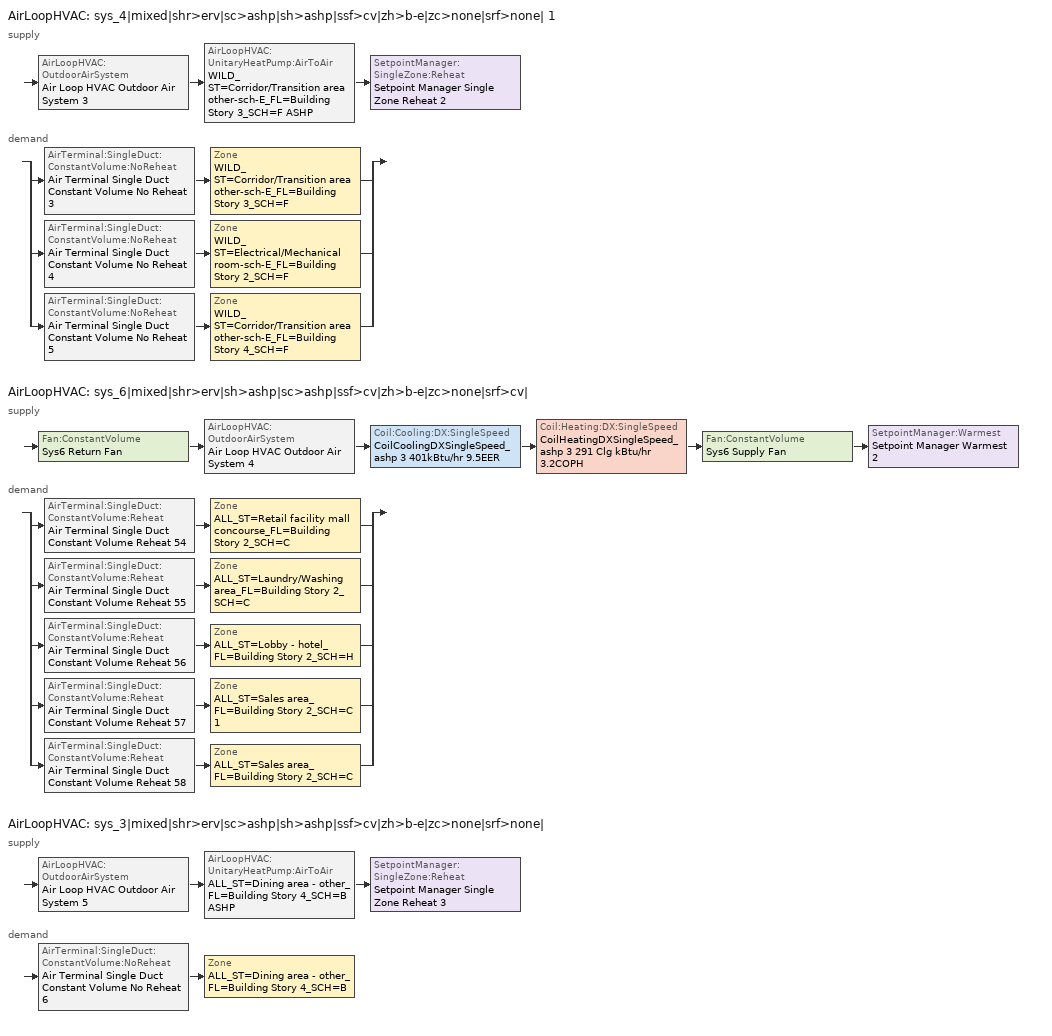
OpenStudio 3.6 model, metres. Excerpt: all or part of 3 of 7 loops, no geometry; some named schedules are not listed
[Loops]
AirLoopHVAC 'sys_4|mixed|shr>erv|sc>ashp|sh>ashp|ssf>cv|zh>b-e|zc>none|srf>none| 1'
 supply: AirLoopHVAC:OutdoorAirSystem 'Air Loop HVAC Outdoor Air System 3' > AirLoopHVAC:UnitaryHeatPump:AirToAir 'WILD_ST=Corridor/Transition area other-sch-E_FL=Building Story 3_SCH=F ASHP' > SetpointManager:SingleZone:Reheat 'Setpoint Manager Single Zone Reheat 2'
 demand: split
  | AirTerminal:SingleDuct:ConstantVolume:NoReheat 'Air Terminal Single Duct Constant Volume No Reheat 3' > Zone 'WILD_ST=Corridor/Transition area other-sch-E_FL=Building Story 3_SCH=F'
  | AirTerminal:SingleDuct:ConstantVolume:NoReheat 'Air Terminal Single Duct Constant Volume No Reheat 4' > Zone 'WILD_ST=Electrical/Mechanical room-sch-E_FL=Building Story 2_SCH=F'
  | AirTerminal:SingleDuct:ConstantVolume:NoReheat 'Air Terminal Single Duct Constant Volume No Reheat 5' > Zone 'WILD_ST=Corridor/Transition area other-sch-E_FL=Building Story 4_SCH=F'
AirLoopHVAC 'sys_6|mixed|shr>erv|sh>ashp|sc>ashp|ssf>cv|zh>b-e|zc>none|srf>cv|'
 supply: Fan:ConstantVolume 'Sys6 Return Fan' > AirLoopHVAC:OutdoorAirSystem 'Air Loop HVAC Outdoor Air System 4' > Coil:Cooling:DX:SingleSpeed 'CoilCoolingDXSingleSpeed_ashp 3 401kBtu/hr 9.5EER' > Coil:Heating:DX:SingleSpeed 'CoilHeatingDXSingleSpeed_ashp 3 291 Clg kBtu/hr 3.2COPH' > Fan:ConstantVolume 'Sys6 Supply Fan' > SetpointManager:Warmest 'Setpoint Manager Warmest 2'
 demand: split
  | AirTerminal:SingleDuct:ConstantVolume:Reheat 'Air Terminal Single Duct Constant Volume Reheat 54' > Zone 'ALL_ST=Retail facility mall concourse_FL=Building Story 2_SCH=C'
  | AirTerminal:SingleDuct:ConstantVolume:Reheat 'Air Terminal Single Duct Constant Volume Reheat 55' > Zone 'ALL_ST=Laundry/Washing area_FL=Building Story 2_SCH=C'
  | AirTerminal:SingleDuct:ConstantVolume:Reheat 'Air Terminal Single Duct Constant Volume Reheat 56' > Zone 'ALL_ST=Lobby - hotel_FL=Building Story 2_SCH=H'
  | AirTerminal:SingleDuct:ConstantVolume:Reheat 'Air Terminal Single Duct Constant Volume Reheat 57' > Zone 'ALL_ST=Sales area_FL=Building Story 2_SCH=C 1'
  | AirTerminal:SingleDuct:ConstantVolume:Reheat 'Air Terminal Single Duct Constant Volume Reheat 58' > Zone 'ALL_ST=Sales area_FL=Building Story 2_SCH=C'
AirLoopHVAC 'sys_3|mixed|shr>erv|sc>ashp|sh>ashp|ssf>cv|zh>b-e|zc>none|srf>none|'
 supply: AirLoopHVAC:OutdoorAirSystem 'Air Loop HVAC Outdoor Air System 5' > AirLoopHVAC:UnitaryHeatPump:AirToAir 'ALL_ST=Dining area - other_FL=Building Story 4_SCH=B ASHP' > SetpointManager:SingleZone:Reheat 'Setpoint Manager Single Zone Reheat 3'
 demand: AirTerminal:SingleDuct:ConstantVolume:NoReheat 'Air Terminal Single Duct Constant Volume No Reheat 6' > Zone 'ALL_ST=Dining area - other_FL=Building Story 4_SCH=B'
[Sizing:Zone] Zone Cooling Design Supply Air Temperature Input Method=TemperatureDifference; Zone Cooling Design Supply Air Temperature {C}=14; Zone Cooling Design Supply Air Temperature Difference {deltaC}=11; Zone Heating Design Supply Air Temperature Input Method=TemperatureDifference; Zone Heating Design Supply Air Temperature {C}=40; Zone Heating Design Supply Air Temperature Difference {deltaC}=21; Zone Cooling Design Supply Air Humidity Ratio {kg-H2O/kg-air}=0.0085; Zone Heating Design Supply Air Humidity Ratio {kg-H2O/kg-air}=0.008; Zone Heating Sizing Factor=1.3; Zone Cooling Sizing Factor=1; Cooling Design Air Flow Method=DesignDay; Heating Design Air Flow Method=DesignDay; Account for Dedicated Outdoor Air System=No; Dedicated Outdoor Air System Control Strategy=NeutralSupplyAir; Dedicated Outdoor Air Low Setpoint Temperature for Design {C}=autosize; Dedicated Outdoor Air High Setpoint Temperature for Design {C}=autosize; Zone Load Sizing Method=Sensible Load Only No Latent Load; Zone Latent Cooling Design Supply Air Humidity Ratio Input Method=HumidityRatioDifference; Zone Cooling Design Supply Air Humidity Ratio Difference {kgWater/kgDryAir}=0.005; Zone Latent Heating Design Supply Air Humidity Ratio Input Method=HumidityRatioDifference; Zone Humidification Design Supply Air Humidity Ratio Difference {kgWater/kgDryAir}=0.005
ALL_ST=Sales area_FL=Building Story 2_SCH=C; ALL_ST=Retail facility mall concourse_FL=Building Story 2_SCH=C; ALL_ST=Dining area - other_FL=Building Story 4_SCH=B; ALL_ST=Sales area_FL=Building Story 2_SCH=C 1; ALL_ST=Laundry/Washing area_FL=Building Story 2_SCH=C; ALL_ST=Lobby - hotel_FL=Building Story 2_SCH=H; WILD_ST=Corridor/Transition area other-sch-E_FL=Building Story 3_SCH=F; WILD_ST=Electrical/Mechanical room-sch-E_FL=Building Story 2_SCH=F; WILD_ST=Corridor/Transition area other-sch-E_FL=Building Story 4_SCH=F
[Zone equipment]
ALL_ST=Sales area_FL=Building Story 2_SCH=C: Zone HVAC Baseboard Convective Electric 63, Air Terminal Single Duct Constant Volume Reheat 58
ALL_ST=Retail facility mall concourse_FL=Building Story 2_SCH=C: Zone HVAC Baseboard Convective Electric 59, Air Terminal Single Duct Constant Volume Reheat 54
ALL_ST=Dining area - other_FL=Building Story 4_SCH=B: Zone HVAC Baseboard Convective Electric 64, Air Terminal Single Duct Constant Volume No Reheat 6
ALL_ST=Sales area_FL=Building Story 2_SCH=C 1: Zone HVAC Baseboard Convective Electric 62, Air Terminal Single Duct Constant Volume Reheat 57
ALL_ST=Laundry/Washing area_FL=Building Story 2_SCH=C: Zone HVAC Baseboard Convective Electric 60, Air Terminal Single Duct Constant Volume Reheat 55
ALL_ST=Lobby - hotel_FL=Building Story 2_SCH=H: Zone HVAC Baseboard Convective Electric 61, Air Terminal Single Duct Constant Volume Reheat 56
WILD_ST=Corridor/Transition area other-sch-E_FL=Building Story 3_SCH=F: Zone HVAC Baseboard Convective Electric 56, Air Terminal Single Duct Constant Volume No Reheat 3
WILD_ST=Electrical/Mechanical room-sch-E_FL=Building Story 2_SCH=F: Zone HVAC Baseboard Convective Electric 57, Air Terminal Single Duct Constant Volume No Reheat 4
WILD_ST=Corridor/Transition area other-sch-E_FL=Building Story 4_SCH=F: Zone HVAC Baseboard Convective Electric 58, Air Terminal Single Duct Constant Volume No Reheat 5
[AirLoopHVAC] Design Supply Air Flow Rate {m3/s}=autosize; Design Return Air Flow Fraction of Supply Air Flow=1
Name | Availability Schedule
sys_4|mixed|shr>erv|sc>ashp|sh>ashp|ssf>cv|zh>b-e|zc>none|srf>none| 1 | sys_4|mixed|shr>none|sc>ashp|sh>ashp|ssf>cv|zh>b-e|zc>none|srf>none| 1 Occ Sch
sys_6|mixed|shr>erv|sh>ashp|sc>ashp|ssf>cv|zh>b-e|zc>none|srf>cv| | sys_6|mixed|shr>none|sh>ashp|sc>ashp|ssf>cv|zh>b-e|zc>none|srf>cv| Occ Sch
sys_3|mixed|shr>erv|sc>ashp|sh>ashp|ssf>cv|zh>b-e|zc>none|srf>none| | sys_3|mixed|shr>none|sc>ashp|sh>ashp|ssf>cv|zh>b-e|zc>none|srf>none| Occ Sch
[Sizing:System] Design Outdoor Air Flow Rate {m3/s}=Autosize; Preheat Design Temperature {C}=7; Preheat Design Humidity Ratio {kg-H2O/kg-Air}=0.008; Precool Design Humidity Ratio {kg-H2O/kg-Air}=0.008; Central Cooling Design Supply Air Temperature {C}=13; 100% Outdoor Air in Cooling=No; 100% Outdoor Air in Heating=No; Central Cooling Design Supply Air Humidity Ratio {kg-H2O/kg-Air}=0.0085; Zone Maximum Outdoor Air Fraction=1; Cooling Supply Air Flow Rate Per Floor Area {m3/s-m2}=0.00996765; Cooling Fraction of Autosized Cooling Supply Air Flow Rate=1; Cooling Supply Air Flow Rate Per Unit Cooling Capacity {m3/s-W}=3.94755e-05; Heating Supply Air Flow Rate Per Floor Area {m3/s-m2}=0.00996765; Heating Fraction of Autosized Heating Supply Air Flow Rate=1; Heating Fraction of Autosized Cooling Supply Air Flow Rate=1; Heating Supply Air Flow Rate Per Unit Heating Capacity {m3/s-W}=3.15882e-05; Cooling Design Capacity Method=CoolingDesignCapacity; Cooling Design Capacity {W}=autosize; Cooling Design Capacity Per Floor Area {W/m2}=234.7; Fraction of Autosized Cooling Design Capacity=1; Heating Design Capacity Method=HeatingDesignCapacity; Heating Design Capacity {W}=autosize; Heating Design Capacity Per Floor Area {W/m2}=157; Fraction of Autosized Heating Design Capacity=1; Central Cooling Capacity Control Method=OnOff; Occupant Diversity=autosize
Name | Type of Load to Size On | Central Heating Maximum System Air Flow Ratio | Precool Design Temperature {C} | Central Heating Design Supply Air Temperature {C} | Sizing Option | Central Heating Design Supply Air Humidity Ratio {kg-H2O/kg-Air} | Cooling Design Air Flow Method | Cooling Design Air Flow Rate {m3/s} | Heating Design Air Flow Method | Heating Design Air Flow Rate {m3/s} | System Outdoor Air Method
sys_4|mixed|shr>erv|sc>ashp|sh>ashp|ssf>cv|zh>b-e|zc>none|srf>none| 1; sys_3|mixed|shr>erv|sc>ashp|sh>ashp|ssf>cv|zh>b-e|zc>none|srf>none| | Sensible | 1 | 13 | 43 | NonCoincident | 0.008 | DesignDay | 0 | DesignDay | 0 | ZoneSum
sys_6|mixed|shr>erv|sh>ashp|sc>ashp|ssf>cv|zh>b-e|zc>none|srf>cv| |  | 0.3 | 12.8 | 13.1
[Fan:ConstantVolume] Availability Schedule=Always On Discrete; Fan Total Efficiency=0.39975; Pressure Rise {Pa}=640; Maximum Flow Rate {m3/s}=AutoSize; Motor Efficiency=0.615
Sys6 Supply Fan; Sys6 Return Fan
[Coil:Heating:DX:SingleSpeed] Availability Schedule=Always On Discrete; Rated Air Flow Rate {m3/s}=Autosize; Rated Supply Fan Power Per Volume Flow Rate 2017 {W/(m3/s)}=773.3; Rated Supply Fan Power Per Volume Flow Rate 2023 {W/(m3/s)}=934.4; Total Heating Capacity Function of Temperature Curve=DXHEAT-NECB2011-REF-CAPFT; Total Heating Capacity Function of Flow Fraction Curve=DXHEAT-NECB2011-REF-CAPFFLOW; Energy Input Ratio Function of Temperature Curve=DXHEAT-NECB2011-REF-EIRFT; Energy Input Ratio Function of Flow Fraction Curve=DXHEAT-NECB2011-REF-EIRFFLOW; Part Load Fraction Correlation Curve=DXHEAT-NECB2011-REF-PLFFPLR; Minimum Outdoor Dry-Bulb Temperature for Compressor Operation {C}=-10; Defrost Strategy=Resistive; Defrost Control=Timed; Defrost Time Period Fraction=0.166667; Resistive Defrost Heater Capacity {W}=2000
Name | Rated Total Heating Capacity {W} | Rated COP {W/W}
CoilHeatingDXSingleSpeed_ashp 2 151 Clg kBtu/hr 3.2COPH | 44136.2 | 3.46972
CoilHeatingDXSingleSpeed_ashp 3 291 Clg kBtu/hr 3.2COPH | 85187.9 | 3.53606
CoilHeatingDXSingleSpeed_ashp 4 206 Clg kBtu/hr 3.2COPH | 60269.9 | 3.4958
[Coil:Cooling:DX:SingleSpeed] Availability Schedule=Always On Discrete; Rated Total Cooling Capacity {W}=autosize; Rated Sensible Heat Ratio=autosize; Rated Air Flow Rate {m3/s}=autosize; Rated Evaporator Fan Power Per Volume Flow Rate 2017 {W/(m3/s)}=773.3; Rated Evaporator Fan Power Per Volume Flow Rate 2023 {W/(m3/s)}=934.4; Total Cooling Capacity Function of Temperature Curve=DXCOOL-NECB2011-REF-CAPFT; Total Cooling Capacity Function of Flow Fraction Curve=DXCOOL-NECB2011-REF-CAPFFLOW; Energy Input Ratio Function of Temperature Curve=DXCOOL-NECB2011-REF-COOLEIRFT; Energy Input Ratio Function of Flow Fraction Curve=DXCOOL-NECB2011-REF-COOLEIRFFLOW; Part Load Fraction Correlation Curve=DXCOOL-NECB2011-REF-COOLPLFFPLR; Minimum Outdoor Dry-Bulb Temperature for Compressor Operation {C}=-25; Nominal Time for Condensate Removal to Begin {s}=0; Ratio of Initial Moisture Evaporation Rate and Steady State Latent Capacity=0; Maximum Cycling Rate {cycles/hr}=0; Latent Capacity Time Constant {s}=0; Condenser Type=AirCooled; Evaporative Condenser Effectiveness=0.9; Evaporative Condenser Air Flow Rate {m3/s}=autosize; Evaporative Condenser Pump Rated Power Consumption {W}=autosize; Crankcase Heater Capacity {W}=0; Maximum Outdoor Dry-Bulb Temperature for Crankcase Heater Operation {C}=10; Basin Heater Capacity {W/K}=0; Basin Heater Setpoint Temperature {C}=2
Name | Rated COP {W/W}
CoilCoolingDXSingleSpeed_ashp 2 208kBtu/hr 10.4EER | 3.59906
CoilCoolingDXSingleSpeed_ashp 3 401kBtu/hr 9.5EER | 3.2994
CoilCoolingDXSingleSpeed_ashp 4 284kBtu/hr 9.3EER | 3.23281
[Controller:OutdoorAir] Minimum Outdoor Air Flow Rate {m3/s}=autosize; Maximum Outdoor Air Flow Rate {m3/s}=Autosize; Economizer Control Type=DifferentialEnthalpy; Economizer Control Action Type=ModulateFlow; Lockout Type=NoLockout; Minimum Limit Type=FixedMinimum; High Humidity Control=No; Heat Recovery Bypass Control Type=BypassWhenOAFlowGreaterThanMinimum
Name | Minimum Outdoor Air Schedule | Controller Mechanical Ventilation
Controller Outdoor Air 3 | sys_4|mixed|shr>none|sc>ashp|sh>ashp|ssf>cv|zh>b-e|zc>none|srf>none| 1 Occ Sch | Controller Mechanical Ventilation 3
Controller Outdoor Air 4 | sys_6|mixed|shr>none|sh>ashp|sc>ashp|ssf>cv|zh>b-e|zc>none|srf>cv| Occ Sch | Controller Mechanical Ventilation 4
Controller Outdoor Air 5 | sys_3|mixed|shr>none|sc>ashp|sh>ashp|ssf>cv|zh>b-e|zc>none|srf>none| Occ Sch | Controller Mechanical Ventilation 5
[Controller:MechanicalVentilation] Availability Schedule=Always On Discrete; System Outdoor Air Method=ZoneSum
Controller Mechanical Ventilation 3; Controller Mechanical Ventilation 4; Controller Mechanical Ventilation 5
[AirLoopHVAC:OutdoorAirSystem]
Name | Controller
Air Loop HVAC Outdoor Air System 3 | Controller Outdoor Air 3
Air Loop HVAC Outdoor Air System 4 | Controller Outdoor Air 4
Air Loop HVAC Outdoor Air System 5 | Controller Outdoor Air 5
[SetpointManager:Warmest]
Setpoint Manager Warmest 2: Control Variable=Temperature; Minimum Setpoint Temperature {C}=13; Maximum Setpoint Temperature {C}=24; Strategy=MaximumTemperature; Setpoint Node or NodeList=sys_6|mixed|shr>erv|sh>ashp|sc>ashp|ssf>cv|zh>b-e|zc>none|srf>cv| Supply Outlet Node
[ZoneHVAC:Baseboard:Convective:Electric] Availability Schedule=Always On Discrete; Nominal Capacity {W}=autosize; Efficiency=1
Zone HVAC Baseboard Convective Electric 56; Zone HVAC Baseboard Convective Electric 57; Zone HVAC Baseboard Convective Electric 58; Zone HVAC Baseboard Convective Electric 59; Zone HVAC Baseboard Convective Electric 60; Zone HVAC Baseboard Convective Electric 61; Zone HVAC Baseboard Convective Electric 62; Zone HVAC Baseboard Convective Electric 63; Zone HVAC Baseboard Convective Electric 64
[Coil:Heating:Gas] Availability Schedule=Always On Discrete; Nominal Capacity {W}=AutoSize; Parasitic Electric Load {W}=0; Part Load Fraction Correlation Curve=FURNACE-EFFPLR-NECB2011; Parasitic Gas Load {W}=0
Name | Gas Burner Efficiency
Coil Heating Gas 55; Coil Heating Gas 61 | 0.81
Coil Heating Gas 56; Coil Heating Gas 57; Coil Heating Gas 58; Coil Heating Gas 59; Coil Heating Gas 60 | 0.924
[AirTerminal:SingleDuct:ConstantVolume:Reheat] Availability Schedule=Always On Discrete; Maximum Air Flow Rate {m3/s}=autosize; Maximum Hot Water or Steam Flow Rate {m3/s}=autosize; Minimum Hot Water or Steam Flow Rate {m3/s}=0; Convergence Tolerance=0.001; Maximum Reheat Air Temperature {C}=35
Name | Reheat Coil
Air Terminal Single Duct Constant Volume Reheat 54 | Coil Heating Gas 56
Air Terminal Single Duct Constant Volume Reheat 55 | Coil Heating Gas 57
Air Terminal Single Duct Constant Volume Reheat 56 | Coil Heating Gas 58
Air Terminal Single Duct Constant Volume Reheat 57 | Coil Heating Gas 59
Air Terminal Single Duct Constant Volume Reheat 58 | Coil Heating Gas 60
[Fan:OnOff] Availability Schedule=Always On Discrete; Fan Total Efficiency=0.39975; Pressure Rise {Pa}=1110.94; Maximum Flow Rate {m3/s}=autosize; Motor Efficiency=0.615; Motor In Airstream Fraction=1
Name | Fan Power Ratio Function of Speed Ratio Curve | Fan Efficiency Ratio Function of Speed Ratio Curve
Fan On Off 2 | Fan On Off Power Curve 1 | Fan On Off Efficiency Curve 1
Fan On Off 3 | Fan On Off Power Curve 2 | Fan On Off Efficiency Curve 2
[AirLoopHVAC:UnitaryHeatPump:AirToAir] Availability Schedule=Always On Discrete; Supply Air Flow Rate During Cooling Operation {m3/s}=Autosize; Supply Air Flow Rate During Heating Operation {m3/s}=Autosize; Maximum Supply Air Temperature from Supplemental Heater {C}=Autosize
Name | Controlling Zone or Thermostat Location | Supply Air Fan | Heating Coil | Cooling Coil | Supplemental Heating Coil | Supply Air Fan Operating Mode Schedule
WILD_ST=Corridor/Transition area other-sch-E_FL=Building Story 3_SCH=F ASHP | WILD_ST=Corridor/Transition area other-sch-E_FL=Building Story 3_SCH=F | Fan On Off 2 | CoilHeatingDXSingleSpeed_ashp 2 151 Clg kBtu/hr 3.2COPH | CoilCoolingDXSingleSpeed_ashp 2 208kBtu/hr 10.4EER | Coil Heating Gas 55 | sys_4|mixed|shr>none|sc>ashp|sh>ashp|ssf>cv|zh>b-e|zc>none|srf>none| 1 Occ Sch
ALL_ST=Dining area - other_FL=Building Story 4_SCH=B ASHP | ALL_ST=Dining area - other_FL=Building Story 4_SCH=B | Fan On Off 3 | CoilHeatingDXSingleSpeed_ashp 4 206 Clg kBtu/hr 3.2COPH | CoilCoolingDXSingleSpeed_ashp 4 284kBtu/hr 9.3EER | Coil Heating Gas 61 | sys_3|mixed|shr>none|sc>ashp|sh>ashp|ssf>cv|zh>b-e|zc>none|srf>none| Occ Sch
[SetpointManager:SingleZone:Reheat] Minimum Supply Air Temperature {C}=13; Maximum Supply Air Temperature {C}=43
Name | Control Zone | Setpoint Node or NodeList
Setpoint Manager Single Zone Reheat 2 | WILD_ST=Corridor/Transition area other-sch-E_FL=Building Story 3_SCH=F | sys_4|mixed|shr>erv|sc>ashp|sh>ashp|ssf>cv|zh>b-e|zc>none|srf>none| 1 Supply Outlet Node
Setpoint Manager Single Zone Reheat 3 | ALL_ST=Dining area - other_FL=Building Story 4_SCH=B | sys_3|mixed|shr>erv|sc>ashp|sh>ashp|ssf>cv|zh>b-e|zc>none|srf>none| Supply Outlet Node
[AirTerminal:SingleDuct:ConstantVolume:NoReheat] Availability Schedule=Always On Discrete; Maximum Air Flow Rate {m3/s}=AutoSize
Air Terminal Single Duct Constant Volume No Reheat 3; Air Terminal Single Duct Constant Volume No Reheat 4; Air Terminal Single Duct Constant Volume No Reheat 5; Air Terminal Single Duct Constant Volume No Reheat 6
[Schedule:Ruleset]
Name | Default Day Schedule | Summer Design Day Schedule | Winter Design Day Schedule
sys_3|mixed|shr>none|sc>ashp|sh>ashp|ssf>cv|zh>b-e|zc>none|srf>none| Occ Sch | sys_3|mixed|shr>none|sc>ashp|sh>ashp|ssf>cv|zh>b-e|zc>none|srf>none| Occ Sch Default | sys_3|mixed|shr>none|sc>ashp|sh>ashp|ssf>cv|zh>b-e|zc>none|srf>none| Occ Sch Summer Design Day | sys_3|mixed|shr>none|sc>ashp|sh>ashp|ssf>cv|zh>b-e|zc>none|srf>none| Occ Sch Winter Design Day
sys_4|mixed|shr>none|sc>ashp|sh>ashp|ssf>cv|zh>b-e|zc>none|srf>none| 1 Occ Sch | sys_4|mixed|shr>none|sc>ashp|sh>ashp|ssf>cv|zh>b-e|zc>none|srf>none| 1 Occ Sch Default | sys_4|mixed|shr>none|sc>ashp|sh>ashp|ssf>cv|zh>b-e|zc>none|srf>none| 1 Occ Sch Summer Design Day | sys_4|mixed|shr>none|sc>ashp|sh>ashp|ssf>cv|zh>b-e|zc>none|srf>none| 1 Occ Sch Winter Design Day
sys_6|mixed|shr>none|sh>ashp|sc>ashp|ssf>cv|zh>b-e|zc>none|srf>cv| Occ Sch | sys_6|mixed|shr>none|sh>ashp|sc>ashp|ssf>cv|zh>b-e|zc>none|srf>cv| Occ Sch Default | sys_6|mixed|shr>none|sh>ashp|sc>ashp|ssf>cv|zh>b-e|zc>none|srf>cv| Occ Sch Summer Design Day | sys_6|mixed|shr>none|sh>ashp|sc>ashp|ssf>cv|zh>b-e|zc>none|srf>cv| Occ Sch Winter Design Day
[Schedule:Day]
sys_3|mixed|shr>none|sc>ashp|sh>ashp|ssf>cv|zh>b-e|zc>none|srf>none| Occ Sch Default: 1, 0, 1, 10, 0, 0, 24, 0, 1
sys_3|mixed|shr>none|sc>ashp|sh>ashp|ssf>cv|zh>b-e|zc>none|srf>none| Occ Sch Winter Design Day; sys_3|mixed|shr>none|sc>ashp|sh>ashp|ssf>cv|zh>b-e|zc>none|srf>none| Occ Sch Summer Design Day; sys_4|mixed|shr>none|sc>ashp|sh>ashp|ssf>cv|zh>b-e|zc>none|srf>none| 1 Occ Sch Winter Design Day; sys_4|mixed|shr>none|sc>ashp|sh>ashp|ssf>cv|zh>b-e|zc>none|srf>none| 1 Occ Sch Summer Design Day; sys_6|mixed|shr>none|sh>ashp|sc>ashp|ssf>cv|zh>b-e|zc>none|srf>cv| Occ Sch Default; sys_6|mixed|shr>none|sh>ashp|sc>ashp|ssf>cv|zh>b-e|zc>none|srf>cv| Occ Sch Winter Design Day; sys_6|mixed|shr>none|sh>ashp|sc>ashp|ssf>cv|zh>b-e|zc>none|srf>cv| Occ Sch Summer Design Day: 24, 0, 1
sys_4|mixed|shr>none|sc>ashp|sh>ashp|ssf>cv|zh>b-e|zc>none|srf>none| 1 Occ Sch Default: 10, 0, 1, 16, 0, 0, 24, 0, 1
[Schedule:Rule]
sys_3|mixed|shr>none|sc>ashp|sh>ashp|ssf>cv|zh>b-e|zc>none|srf>none| Occ Sch Saturday Rule: Schedule Ruleset=sys_3|mixed|shr>none|sc>ashp|sh>ashp|ssf>cv|zh>b-e|zc>none|srf>none| Occ Sch; Rule Order=1; Day Schedule=sys_3|mixed|shr>none|sc>ashp|sh>ashp|ssf>cv|zh>b-e|zc>none|srf>none| Occ Sch Saturday; Apply Saturday=Yes; Date Specification Type=DateRange; Start Month=1; Start Day=1; End Month=12; End Day=31
[Schedule:Constant]
Always On Discrete: Value=1
[Curve:Cubic]
Name | Coefficient1 Constant | Coefficient2 x | Coefficient3 x**2 | Coefficient4 x**3 | Minimum Value of x | Maximum Value of x
Fan On Off Efficiency Curve 1; Fan On Off Efficiency Curve 2 | 1 | 0 | 0 | 0 | 0 | 1
DXHEAT-NECB2011-REF-CAPFT | 0.729009 | 0.0319275 | 0.000136404 | -8.748e-06 | -20 | 20
DXHEAT-NECB2011-REF-CAPFFLOW | 0.84 | 0.16 | 0 | 0 | 0.5 | 1.5
DXHEAT-NECB2011-REF-EIRFT | 1.2183 | -0.03612 | 0.00142 | -2.68e-05 | -20 | 20
DXHEAT-NECB2011-REF-PLFFPLR | 0.3696 | 2.3362 | -2.9577 | 1.2596 | 0.7 | 1
DXCOOL-NECB2011-REF-COOLPLFFPLR | 0.0277 | 4.9151 | -8.184 | 4.2702 | 0.7 | 1
FURNACE-EFFPLR-NECB2011 | 0.722 | 0.8211 | -1.0396 | 0.5 | 0 | 1
[Curve:Quadratic]
Name | Coefficient1 Constant | Coefficient2 x | Coefficient3 x**2 | Minimum Value of x | Maximum Value of x
DXHEAT-NECB2011-REF-EIRFFLOW | 1.3824 | -0.4336 | 0.0512 | 0 | 1
DXCOOL-NECB2011-REF-CAPFFLOW | 0.8 | 0.2 | 0 | 0.5 | 1.5
DXCOOL-NECB2011-REF-COOLEIRFFLOW | 1.1552 | -0.1808 | 0.0256 | 0.5 | 1.5
[Curve:Biquadratic] Minimum Value of x=13; Maximum Value of x=24; Minimum Value of y=24; Maximum Value of y=46
Name | Coefficient1 Constant | Coefficient2 x | Coefficient3 x**2 | Coefficient4 y | Coefficient5 y**2 | Coefficient6 x*y
DXCOOL-NECB2011-REF-CAPFT | 0.867905 | 0.0142459 | 0.00055436 | -0.0075575 | 3.3e-05 | -0.0001918
DXCOOL-NECB2011-REF-COOLEIRFT | 0.114171 | 0.0281822 | -0.0004199 | 0.0214108 | 0.000161028 | -0.000679104
[Curve:Exponent] Coefficient1 Constant=1; Coefficient2 Constant=0; Coefficient3 Constant=0; Minimum Value of x=0; Maximum Value of x=1
Fan On Off Power Curve 1; Fan On Off Power Curve 2
